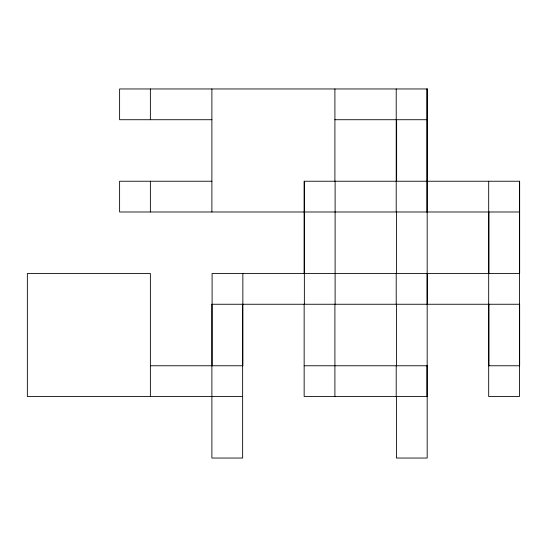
<?xml version="1.0" encoding="UTF-8"?>
<svg xmlns="http://www.w3.org/2000/svg" width="547" height="547" viewBox="0 0 547 547"><rect width="100%" height="100%" fill="white"/><g stroke="black" fill="none" stroke-linecap="round" stroke-linejoin="round"><path stroke-width="0.82" d="M211.887 119.718L119.615 119.718L119.615 88.963L427.385 88.963L427.385 181.235M334.908 119.718L427.173 119.718M211.887 181.235L119.615 181.235L119.615 211.99L304.153 211.99M304.358 211.99L519.65 211.99M212.092 304.255L427.173 304.255L427.173 458.037L396.418 458.037L396.418 396.52M150.37 365.765L242.847 365.765L242.847 273.5M304.153 365.765L427.173 365.765M488.69 365.765L519.65 365.765L519.65 304.255L427.385 304.255L427.385 273.5L519.65 273.5L519.65 181.235L304.153 181.235L304.153 273.5M242.642 396.52L27.35 396.52L27.35 273.5L150.37 273.5L150.37 396.52M427.173 396.52L304.153 396.52L304.153 304.255M519.445 181.235L519.445 396.52L488.69 396.52L488.69 181.235M488.895 211.99L488.895 273.5M488.895 304.255L488.895 365.765M427.173 88.963L427.173 273.5L212.092 273.5L212.092 365.765M426.968 88.963L426.968 211.99M426.968 273.5L426.968 304.255M426.968 365.765L426.968 396.52M396.63 119.718L396.63 181.235M396.418 119.718L396.418 181.235M396.418 211.99L396.418 273.5M396.418 304.255L396.418 365.765M396.213 88.963L396.213 211.99M396.213 273.5L396.213 304.255M396.213 365.765L396.213 396.52M335.113 181.235L335.113 304.255M334.908 88.963L334.908 181.235M334.908 304.255L334.908 396.52M304.358 181.235L304.358 304.255M242.642 304.255L242.642 458.037L211.887 458.037L211.887 304.255M211.887 88.963L211.887 211.99M150.37 88.963L150.37 119.718M150.37 181.235L150.37 211.99"/></g></svg>
